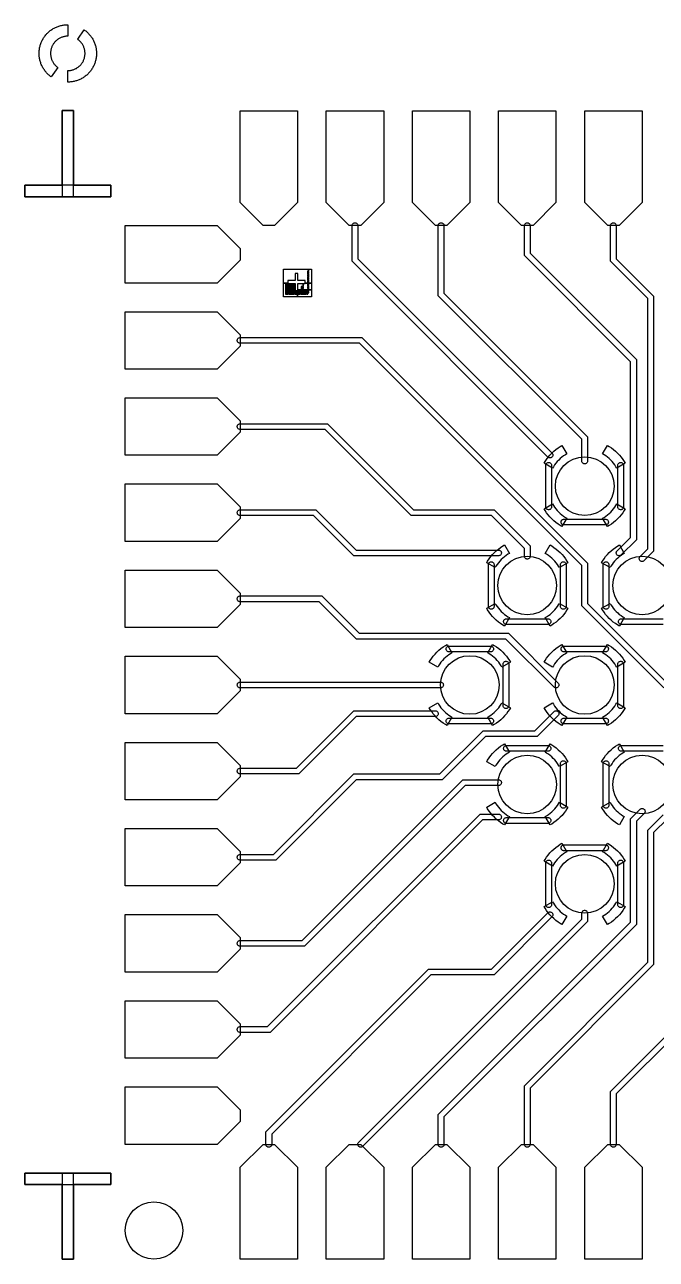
# Model space of a CAD drawing. Extents: x -17000 to 83000, y -61000 to 39000.
# Drawn here: x 43249 to 54247, y -10002 to 11499 of the extents above; entities that cross this region are included whole.
import ezdxf

# ---------------------------------------------------------------- set-up
doc = ezdxf.new("R2010")
doc.units = 0
doc.layers.add('Central Electrodes', color=2, linetype='CONTINUOUS')

# ---------------------------------------------------------------- blocks, each defined once
blk = doc.blocks.new('Half_moon_alignment1')
at = {"layer": 'Central Electrodes'}
for points in [[(-286.79, -409.58), (-299.5, -400.5), (-311.75, -391), (-324, -381), (-335.75, -370.75), (-347, -360), (-358, -349), (-368.75, -337.5), (-379.25, -326), (-389.25, -314), (-398.75, -301.5), (-408, -289), (-417, -276), (-425.25, -263), (-433.25, -249.5), (-441, -236), (-448, -222), (-454.75, -208), (-461, -193.5), (-466.75, -179), (-472.25, -164.5), (-477.25, -149.5), (-481.5, -134.5), (-485.5, -119.5), (-489, -104.25), (-492, -89), (-494.5, -73.5), (-496.75, -58), (-498.25, -42.5), (-499.25, -27), (-500, -11.25), (-500, 4.25), (-499.75, 20), (-498.75, 35.5), (-497.5, 51), (-495.5, 66.5), (-493.25, 82), (-490.5, 97.5), (-487.25, 112.75), (-483.5, 127.75), (-479.25, 143), (-474.5, 157.75), (-469.25, 172.5), (-463.75, 187), (-457.75, 201.5), (-451, 215.75), (-444.25, 229.75), (-436.75, 243.5), (-429, 257), (-420.75, 270.25), (-412, 283.25), (-403, 296), (-393.5, 308.5), (-383.75, 320.5), (-373.5, 332.5), (-363, 344), (-352, 355), (-340.75, 366), (-329.25, 376.5), (-317.25, 386.5), (-305, 396.25), (-292.5, 405.5), (-279.75, 414.5), (-266.5, 423), (-253.25, 431.25), (-239.75, 438.75), (-225.75, 446), (-211.75, 453), (-197.5, 459.25), (-183, 465.25), (-168.5, 470.75), (-153.75, 475.75), (-138.75, 480.5), (-123.75, 484.5), (-108.5, 488), (-93.25, 491.25), (-77.75, 494), (-62.25, 496.25), (-46.75, 497.75), (-31.25, 499), (-15.5, 499.75), (0, 500), (0, 300), (-12, 299.75), (-24, 299), (-36, 297.75), (-48, 296.25), (-59.75, 294), (-71.5, 291.25), (-83.25, 288.25), (-94.75, 284.75), (-106.25, 280.75), (-117.25, 276.25), (-128.25, 271.25), (-139, 265.75), (-149.75, 260), (-160, 253.75), (-170, 247.25), (-179.75, 240.25), (-189.25, 232.75), (-198.5, 225), (-207.5, 216.75), (-216, 208.25), (-224.25, 199.5), (-232, 190.25), (-239.5, 180.75), (-246.5, 171), (-253.25, 161), (-259.5, 150.75), (-265.25, 140.25), (-270.75, 129.5), (-275.75, 118.5), (-280.25, 107.25), (-284.25, 96), (-288, 84.5), (-291, 72.75), (-293.75, 61), (-296, 49.25), (-297.75, 37.25), (-299, 25.25), (-299.75, 13.25), (-300, 1.25), (-299.75, -10.75), (-299.25, -22.75), (-298, -34.75), (-296.25, -46.75), (-294.25, -58.75), (-291.75, -70.5), (-288.5, -82), (-285, -93.5), (-281, -105), (-276.75, -116.25), (-271.75, -127.25), (-266.5, -138), (-260.75, -148.5), (-254.5, -159), (-248, -169), (-241, -178.75), (-233.5, -188.25), (-225.75, -197.5), (-217.75, -206.5), (-209.25, -215), (-200.5, -223.25), (-191.25, -231.25), (-181.75, -238.75), (-172.07, -245.75)], [(0, -500), (0, -300), (12, -299.75), (24, -299), (36, -297.75), (48, -296.25), (59.75, -294), (71.5, -291.25), (83.25, -288.25), (94.75, -284.75), (106.25, -280.75), (117.25, -276.25), (128.25, -271.25), (139, -265.75), (149.75, -260), (160, -253.75), (170, -247.25), (179.75, -240.25), (189.25, -232.75), (198.5, -225), (207.5, -216.75), (216, -208.25), (224.25, -199.5), (232, -190.25), (239.5, -180.75), (246.5, -171), (253.25, -161), (259.5, -150.75), (265.25, -140.25), (270.75, -129.5), (275.75, -118.5), (280.25, -107.25), (284.25, -96), (288, -84.5), (291, -72.75), (293.75, -61), (296, -49.25), (297.75, -37.25), (299, -25.25), (299.75, -13.25), (300, -1.25), (299.75, 10.75), (299.25, 22.75), (298, 34.75), (296.25, 46.75), (294.25, 58.75), (291.75, 70.5), (288.5, 82), (285, 93.5), (281, 105), (276.75, 116.25), (271.75, 127.25), (266.5, 138), (260.75, 148.5), (254.5, 159), (248, 169), (241, 178.75), (233.5, 188.25), (225.75, 197.5), (217.75, 206.5), (209.25, 215), (200.5, 223.25), (191.25, 231.25), (181.75, 238.75), (172.07, 245.75), (286.79, 409.58), (299.5, 400.5), (311.75, 391), (324, 381), (335.75, 370.75), (347, 360), (358, 349), (368.75, 337.5), (379.25, 326), (389.25, 314), (398.75, 301.5), (408, 289), (417, 276), (425.25, 263), (433.25, 249.5), (441, 236), (448, 222), (454.75, 208), (461, 193.5), (466.75, 179), (472.25, 164.5), (477.25, 149.5), (481.5, 134.5), (485.5, 119.5), (489, 104.25), (492, 89), (494.5, 73.5), (496.75, 58), (498.25, 42.5), (499.25, 27), (500, 11.25), (500, -4.25), (499.75, -20), (498.75, -35.5), (497.5, -51), (495.5, -66.5), (493.25, -82), (490.5, -97.5), (487.25, -112.75), (483.5, -127.75), (479.25, -143), (474.5, -157.75), (469.25, -172.5), (463.75, -187), (457.75, -201.5), (451, -215.75), (444.25, -229.75), (436.75, -243.5), (429, -257), (420.75, -270.25), (412, -283.25), (403, -296), (393.5, -308.5), (383.75, -320.5), (373.5, -332.5), (363, -344), (352, -355), (340.75, -366), (329.25, -376.5), (317.25, -386.5), (305, -396.25), (292.5, -405.5), (279.75, -414.5), (266.5, -423), (253.25, -431.25), (239.75, -438.75), (225.75, -446), (211.75, -453), (197.5, -459.25), (183, -465.25), (168.5, -470.75), (153.75, -475.75), (138.75, -480.5), (123.75, -484.5), (108.5, -488), (93.25, -491.25), (77.75, -494), (62.25, -496.25), (46.75, -497.75), (31.25, -499), (15.5, -499.75)]]:
    blk.add_lwpolyline(points, close=True, dxfattribs=at)
blk = doc.blocks.new('BIG_photolith_alignment1')
at = {"layer": 'Central Electrodes'}
for points in [[(-225, -17.5), (-225, 225), (210, 225), (210, 190), (190, 190), (190, 185), (210, 185), (210, 180.5), (190, 180.5), (190, 175.5), (210, 175.5), (210, 171), (190, 171), (190, 166), (210, 166), (210, 161.5), (190, 161.5), (190, 156.5), (210, 156.5), (210, 152), (190, 152), (190, 147), (210, 147), (210, 142.5), (190, 142.5), (190, 137.5), (210, 137.5), (210, 133), (190, 133), (190, 128), (210, 128), (210, 123.5), (190, 123.5), (190, 118.5), (210, 118.5), (210, 114), (190, 114), (190, 109), (210, 109), (210, 104.5), (190, 104.5), (190, 99.5), (210, 99.5), (210, 95), (190, 95), (190, 90), (210, 90), (210, 85.5), (190, 85.5), (190, 80.5), (210, 80.5), (210, 76), (190, 76), (190, 71), (210, 71), (210, 66.5), (190, 66.5), (190, 61.5), (210, 61.5), (210, 57), (190, 57), (190, 52), (210, 52), (210, 47.5), (190, 47.5), (190, 42.5), (210, 42.5), (210, 38), (190, 38), (190, 33), (210, 33), (210, 28.5), (190, 28.5), (190, 23.5), (210, 23.5), (210, 19), (190, 19), (190, 14), (210, 14), (210, 9.5), (190, 9.5), (190, 4.5), (210, 4.5), (210, 0), (185, 0), (185, -5), (210, -5), (210, -9.5), (190, -9.5), (190, -14.5), (210, -14.5), (210, 225), (260, 225), (260, -17.5), (150, -17.5), (150, 25), (25, 25), (25, 150), (-25, 150), (-25, 25), (-150, 25), (-150, -17.5)], [(-225, -260), (-225, -17.5), (-185, -17.5), (-185, -190), (-190, -190), (-190, -210), (-185, -210), (-185, -17.5), (-175.5, -17.5), (-175.5, -190), (-180.5, -190), (-180.5, -210), (-175.5, -210), (-175.5, -17.5), (-166, -17.5), (-166, -190), (-171, -190), (-171, -210), (-166, -210), (-166, -17.5), (-156.5, -17.5), (-156.5, -190), (-161.5, -190), (-161.5, -210), (-156.5, -210), (-156.5, -17.5), (-150, -17.5), (-150, -25), (-147, -25), (-147, -190), (-152, -190), (-152, -210), (-147, -210), (-147, -25), (-137.5, -25), (-137.5, -190), (-142.5, -190), (-142.5, -210), (-137.5, -210), (-137.5, -25), (-128, -25), (-128, -190), (-133, -190), (-133, -210), (-128, -210), (-128, -25), (-118.5, -25), (-118.5, -190), (-123.5, -190), (-123.5, -210), (-118.5, -210), (-118.5, -25), (-109, -25), (-109, -190), (-114, -190), (-114, -210), (-109, -210), (-109, -25), (-99.5, -25), (-99.5, -190), (-104.5, -190), (-104.5, -210), (-99.5, -210), (-99.5, -25), (-90, -25), (-90, -190), (-95, -190), (-95, -210), (-90, -210), (-90, -25), (-80.5, -25), (-80.5, -190), (-85.5, -190), (-85.5, -210), (-80.5, -210), (-80.5, -25), (-71, -25), (-71, -190), (-76, -190), (-76, -210), (-71, -210), (-71, -25), (-61.5, -25), (-61.5, -190), (-66.5, -190), (-66.5, -210), (-61.5, -210), (-61.5, -25), (-52, -25), (-52, -190), (-57, -190), (-57, -210), (-52, -210), (-52, -25), (-42.5, -25), (-42.5, -190), (-47.5, -190), (-47.5, -210), (-42.5, -210), (-42.5, -25), (-33, -25), (-33, -190), (-38, -190), (-38, -210), (-33, -210), (-33, -25), (-25, -25), (-25, -150), (-23.5, -150), (-23.5, -190), (-28.5, -190), (-28.5, -210), (-23.5, -210), (-23.5, -150), (-14, -150), (-14, -190), (-19, -190), (-19, -210), (-14, -210), (-14, -150), (-4.5, -150), (-4.5, -190), (-9.5, -190), (-9.5, -210), (-4.5, -210), (-4.5, -150), (5, -150), (5, -185), (0, -185), (0, -210), (5, -210), (5, -150), (14.5, -150), (14.5, -190), (9.5, -190), (9.5, -210), (14.5, -210), (14.5, -150), (17.5, -150), (17.5, -260)], [(17.5, -260), (17.5, -150), (24, -150), (24, -190), (19, -190), (19, -210), (24, -210), (24, -150), (25, -150), (25, -138.75), (33.5, -138.75), (33.5, -190), (28.5, -190), (28.5, -210), (33.5, -210), (33.5, -138.75), (43, -138.75), (43, -190), (38, -190), (38, -210), (43, -210), (43, -138.75), (52.5, -138.75), (52.5, -190), (47.5, -190), (47.5, -210), (52.5, -210), (52.5, -138.75), (62, -138.75), (62, -190), (57, -190), (57, -210), (62, -210), (62, -138.75), (71.5, -138.75), (71.5, -190), (66.5, -190), (66.5, -210), (71.5, -210), (71.5, -138.75), (81, -138.75), (81, -190), (76, -190), (76, -210), (81, -210), (81, -138.75), (90.5, -138.75), (90.5, -190), (85.5, -190), (85.5, -210), (90.5, -210), (90.5, -138.75), (100, -138.75), (100, -190), (95, -190), (95, -210), (100, -210), (100, -138.75), (109.5, -138.75), (109.5, -190), (104.5, -190), (104.5, -210), (109.5, -210), (109.5, -138.75), (119, -138.75), (119, -190), (114, -190), (114, -210), (119, -210), (119, -138.75), (128.5, -138.75), (128.5, -190), (123.5, -190), (123.5, -210), (128.5, -210), (128.5, -138.75), (138, -138.75), (138, -190), (133, -190), (133, -210), (138, -210), (138, -138.75), (147.5, -138.75), (147.5, -190), (142.5, -190), (142.5, -210), (147.5, -210), (147.5, -138.75), (157, -138.75), (157, -190), (152, -190), (152, -210), (157, -210), (157, -138.75), (166.5, -138.75), (166.5, -190), (161.5, -190), (161.5, -210), (166.5, -210), (166.5, -138.75), (176, -138.75), (176, -190), (171, -190), (171, -210), (176, -210), (176, -138.75), (185.5, -138.75), (185.5, -190), (180.5, -190), (180.5, -210), (185.5, -210), (185.5, -138.75), (210, -138.75), (210, -142.5), (190, -142.5), (190, -147.5), (210, -147.5), (210, -152), (190, -152), (190, -157), (210, -157), (210, -161.5), (190, -161.5), (190, -166.5), (210, -166.5), (210, -171), (190, -171), (190, -176), (210, -176), (210, -180.5), (190, -180.5), (190, -185.5), (210, -185.5), (210, -190), (190, -190), (190, -210), (195, -210), (195, -195), (210, -195), (210, -138.75), (260, -138.75), (260, -260)], [(25, -138.75), (25, -25), (117.5, -25), (117.5, -77.5), (82.5, -77.5), (82.5, -122.5), (117.5, -122.5), (117.5, -25), (150, -25), (150, -17.5), (210, -17.5), (210, -19), (190, -19), (190, -24), (210, -24), (210, -28.5), (190, -28.5), (190, -33.5), (210, -33.5), (210, -38), (190, -38), (190, -43), (210, -43), (210, -47.5), (190, -47.5), (190, -52.5), (210, -52.5), (210, -57), (190, -57), (190, -62), (210, -62), (210, -66.5), (190, -66.5), (190, -71.5), (210, -71.5), (210, -76), (190, -76), (190, -81), (210, -81), (210, -85.5), (190, -85.5), (190, -90.5), (210, -90.5), (210, -95), (190, -95), (190, -100), (210, -100), (210, -104.5), (190, -104.5), (190, -109.5), (210, -109.5), (210, -114), (190, -114), (190, -119), (210, -119), (210, -123.5), (190, -123.5), (190, -128.5), (210, -128.5), (210, -133), (190, -133), (190, -138), (210, -138), (210, -17.5), (260, -17.5), (260, -138.75)], [(92.5, -117.5), (87.5, -112.5), (87.5, -87.5), (92.5, -82.5), (107.5, -82.5), (112.5, -87.5), (112.5, -112.5), (107.5, -117.5), (92.5, -117.5), (92.5, -110), (95, -112.5), (105, -112.5), (107.5, -110), (107.5, -90), (105, -87.5), (95, -87.5), (92.5, -90)]]:
    blk.add_lwpolyline(points, close=True, dxfattribs=at)

msp = doc.modelspace()

# ---------------------------------------------------------------- linework, layer by layer
at = {"layer": 'Central Electrodes'}
for points in [[(43249.137, 8501.916), (43249.137, 8701.916), (43899.137, 8701.916), (43899.137, 10001.916), (44099.137, 10001.916), (44099.137, 8701.916), (44749.137, 8701.916), (44749.137, 8501.916)], [(47400, 8000), (47000, 8400), (47000, 10000), (48000, 10000), (48000, 8400), (47600, 8000)], [(48900, 8000), (48500, 8400), (48500, 10000), (49500, 10000), (49500, 8400), (49100, 8000)], [(50400, 8000), (50000, 8400), (50000, 10000), (51000, 10000), (51000, 8400), (50600, 8000)], [(51900, 8000), (51500, 8400), (51500, 10000), (52500, 10000), (52500, 8400), (52100, 8000)], [(53400, 8000), (53000, 8400), (53000, 10000), (54000, 10000), (54000, 8400), (53600, 8000)], [(45000, 7000), (45000, 8000), (46600, 8000), (47000, 7600), (47000, 7400), (46600, 7000)], [(52399.56, 3952.812), (52389.711, 3952.816), (52380.052, 3954.741), (52370.954, 3958.513), (52362.766, 3963.988), (48950, 7379.3), (48950, 8004.925), (48951.921, 8014.584), (48955.691, 8023.684), (48961.162, 8031.873), (48968.127, 8038.838), (48976.316, 8044.309), (48985.416, 8048.079), (48995.075, 8050), (49004.925, 8050), (49014.584, 8048.079), (49023.684, 8044.309), (49031.873, 8038.838), (49038.838, 8031.873), (49044.309, 8023.684), (49048.079, 8014.584), (49050, 8004.925), (49050, 7420.7), (52433.503, 4034.673), (52438.972, 4026.481), (52442.738, 4017.381), (52444.656, 4007.72), (52444.652, 3997.871), (52442.727, 3988.212), (52438.955, 3979.114), (52433.48, 3970.926), (52426.513, 3963.965), (52418.321, 3958.496), (52409.221, 3954.73)], [(52995.075, 3850), (52985.416, 3851.921), (52976.316, 3855.691), (52968.127, 3861.162), (52961.162, 3868.127), (52955.691, 3876.316), (52951.921, 3885.416), (52950, 3895.075), (52950, 4279.29), (50450, 6779.29), (50450, 8004.925), (50451.921, 8014.584), (50455.691, 8023.684), (50461.162, 8031.873), (50468.127, 8038.838), (50476.316, 8044.309), (50485.416, 8048.079), (50495.075, 8050), (50504.925, 8050), (50514.584, 8048.079), (50523.684, 8044.309), (50531.873, 8038.838), (50538.838, 8031.873), (50544.309, 8023.684), (50548.079, 8014.584), (50550, 8004.925), (50550, 6820.71), (53050, 4320.71), (53050, 3895.075), (53048.079, 3885.416), (53044.309, 3876.316), (53038.838, 3868.127), (53031.873, 3861.162), (53023.684, 3855.691), (53014.584, 3851.921), (53004.925, 3850)], [(53595.075, 2250), (53585.415, 2251.922), (53576.316, 2255.691), (53568.127, 2261.162), (53561.162, 2268.127), (53555.691, 2276.316), (53551.922, 2285.415), (53550, 2295.075), (53550, 2304.924), (53551.922, 2314.584), (53555.691, 2323.684), (53561.163, 2331.873), (53800, 2570.71), (53800, 5629.29), (51950, 7479.29), (51950, 8004.925), (51951.921, 8014.584), (51955.691, 8023.684), (51961.162, 8031.873), (51968.127, 8038.838), (51976.316, 8044.309), (51985.416, 8048.079), (51995.075, 8050), (52004.925, 8050), (52014.584, 8048.079), (52023.684, 8044.309), (52031.873, 8038.838), (52038.838, 8031.873), (52044.309, 8023.684), (52048.079, 8014.584), (52050, 8004.925), (52050, 7520.71), (53900, 5670.71), (53900, 2529.29), (53631.873, 2261.163), (53623.684, 2255.691), (53614.584, 2251.922), (53604.924, 2250)], [(53995.075, 2150), (53985.415, 2151.922), (53976.316, 2155.691), (53968.127, 2161.162), (53961.162, 2168.127), (53955.691, 2176.316), (53951.922, 2185.415), (53950, 2195.075), (53950, 2204.924), (53951.922, 2214.584), (53955.691, 2223.684), (53961.163, 2231.873), (54100, 2370.71), (54100, 6729.29), (53450, 7379.29), (53450, 8004.925), (53451.921, 8014.584), (53455.691, 8023.684), (53461.162, 8031.873), (53468.127, 8038.838), (53476.316, 8044.309), (53485.416, 8048.079), (53495.075, 8050), (53504.925, 8050), (53514.584, 8048.079), (53523.684, 8044.309), (53531.873, 8038.838), (53538.838, 8031.873), (53544.309, 8023.684), (53548.079, 8014.584), (53550, 8004.925), (53550, 7420.71), (54200, 6770.71), (54200, 2329.29), (54031.873, 2161.163), (54023.684, 2155.691), (54014.584, 2151.922), (54004.924, 2150)], [(45000, 5500), (45000, 6500), (46600, 6500), (47000, 6100), (47000, 5900), (46600, 5500)], [(45000, 4000), (45000, 5000), (46600, 5000), (47000, 4600), (47000, 4400), (46600, 4000)], [(51995.075, 2192.303), (51985.416, 2194.224), (51976.316, 2197.994), (51968.127, 2203.465), (51961.162, 2210.43), (51955.691, 2218.619), (51951.921, 2227.719), (51950, 2237.378), (51950, 2379.29), (51379.29, 2950), (49979.29, 2950), (48479.29, 4450), (46995.075, 4450), (46985.416, 4451.921), (46976.316, 4455.691), (46968.127, 4461.162), (46961.162, 4468.127), (46955.691, 4476.316), (46951.921, 4485.416), (46950, 4495.075), (46950, 4504.925), (46951.921, 4514.584), (46955.691, 4523.684), (46961.162, 4531.873), (46968.127, 4538.838), (46976.316, 4544.309), (46985.416, 4548.079), (46995.075, 4550), (48520.71, 4550), (50020.71, 3050), (51420.71, 3050), (52050, 2420.71), (52050, 2237.378), (52048.079, 2227.719), (52044.309, 2218.619), (52038.838, 2210.43), (52031.873, 2203.465), (52023.684, 2197.994), (52014.584, 2194.224), (52004.925, 2192.303)], [(52440.743, 3775.442), (52293.52, 3860.442), (52310.303, 3889.513), (52336.206, 3928.896), (52364.353, 3966.704), (52394.654, 4002.814), (52427.001, 4037.1), (52461.287, 4069.448), (52497.398, 4099.748), (52535.205, 4127.895), (52574.59, 4153.799), (52603.66, 4170.582), (52688.66, 4023.358), (52663.872, 4009.047), (52632.757, 3988.581), (52602.88, 3966.34), (52574.35, 3942.399), (52547.26, 3916.842), (52521.701, 3889.751), (52497.762, 3861.221), (52475.521, 3831.346), (52455.055, 3800.229)], [(53559.257, 3775.442), (53544.945, 3800.229), (53524.479, 3831.346), (53502.238, 3861.221), (53478.299, 3889.751), (53452.74, 3916.842), (53425.649, 3942.399), (53397.12, 3966.34), (53367.243, 3988.581), (53336.127, 4009.047), (53311.34, 4023.358), (53396.34, 4170.582), (53425.409, 4153.799), (53464.794, 4127.895), (53502.602, 4099.748), (53538.713, 4069.448), (53572.999, 4037.1), (53605.346, 4002.814), (53635.646, 3966.704), (53663.793, 3928.896), (53689.697, 3889.513), (53706.48, 3860.442)], [(52367.207, 3051.602), (52357.548, 3053.523), (52348.448, 3057.293), (52340.259, 3062.764), (52333.294, 3069.729), (52327.823, 3077.918), (52324.053, 3087.018), (52322.132, 3096.677), (52322.132, 3831.527), (52324.053, 3841.186), (52327.823, 3850.286), (52333.294, 3858.475), (52340.259, 3865.44), (52348.448, 3870.911), (52357.548, 3874.681), (52367.207, 3876.602), (52377.057, 3876.602), (52386.716, 3874.681), (52395.816, 3870.911), (52404.005, 3865.44), (52410.97, 3858.475), (52416.441, 3850.286), (52420.211, 3841.186), (52422.132, 3831.527), (52422.132, 3096.677), (52420.211, 3087.018), (52416.441, 3077.918), (52410.97, 3069.729), (52404.005, 3062.764), (52395.816, 3057.293), (52386.716, 3053.523), (52377.057, 3051.602)], [(53622.943, 3051.602), (53613.284, 3053.523), (53604.184, 3057.293), (53595.995, 3062.764), (53589.03, 3069.729), (53583.559, 3077.918), (53579.789, 3087.018), (53577.868, 3096.677), (53577.868, 3831.527), (53579.789, 3841.186), (53583.559, 3850.286), (53589.03, 3858.475), (53595.995, 3865.44), (53604.184, 3870.911), (53613.284, 3874.681), (53622.943, 3876.602), (53632.793, 3876.602), (53642.452, 3874.681), (53651.552, 3870.911), (53659.741, 3865.44), (53666.706, 3858.475), (53672.177, 3850.286), (53675.947, 3841.186), (53677.868, 3831.527), (53677.868, 3096.677), (53675.947, 3087.018), (53672.177, 3077.918), (53666.706, 3069.729), (53659.741, 3062.764), (53651.552, 3057.293), (53642.452, 3053.523), (53632.793, 3051.602)], [(45000, 2500), (45000, 3500), (46600, 3500), (47000, 3100), (47000, 2900), (46600, 2500)], [(48979.29, 2250), (48279.29, 2950), (46995.075, 2950), (46985.416, 2951.921), (46976.316, 2955.691), (46968.127, 2961.162), (46961.162, 2968.127), (46955.691, 2976.316), (46951.921, 2985.416), (46950, 2995.075), (46950, 3004.925), (46951.921, 3014.584), (46955.691, 3023.684), (46961.162, 3031.873), (46968.127, 3038.838), (46976.316, 3044.309), (46985.416, 3048.079), (46995.075, 3050), (48320.71, 3050), (49020.71, 2350), (51504.925, 2350), (51514.584, 2348.079), (51523.684, 2344.309), (51531.873, 2338.838), (51538.838, 2331.873), (51544.309, 2323.684), (51548.079, 2314.584), (51550, 2304.925), (51550, 2295.075), (51548.079, 2285.416), (51544.309, 2276.316), (51538.838, 2268.127), (51531.873, 2261.162), (51523.684, 2255.691), (51514.584, 2251.921), (51504.925, 2250)], [(52603.66, 2757.621), (52574.59, 2774.405), (52535.206, 2800.309), (52497.399, 2828.454), (52461.287, 2858.756), (52427.001, 2891.103), (52394.654, 2925.389), (52364.353, 2961.499), (52336.206, 2999.308), (52310.303, 3038.691), (52293.52, 3067.762), (52440.743, 3152.762), (52455.054, 3127.974), (52475.521, 3096.858), (52497.762, 3066.982), (52521.701, 3038.452), (52547.26, 3011.362), (52574.351, 2985.803), (52602.88, 2961.864), (52632.756, 2939.622), (52663.874, 2919.156), (52688.66, 2904.845)], [(53396.34, 2757.621), (53311.34, 2904.845), (53336.126, 2919.156), (53367.244, 2939.622), (53397.12, 2961.864), (53425.649, 2985.803), (53452.74, 3011.362), (53478.299, 3038.452), (53502.238, 3066.982), (53524.479, 3096.858), (53544.945, 3127.974), (53559.257, 3152.762), (53706.48, 3067.762), (53689.696, 3038.691), (53663.794, 2999.308), (53635.646, 2961.499), (53605.346, 2925.389), (53572.999, 2891.103), (53538.713, 2858.756), (53502.601, 2828.454), (53464.794, 2800.309), (53425.41, 2774.405)], [(52632.575, 2786.233), (52622.916, 2788.154), (52613.816, 2791.924), (52605.627, 2797.395), (52598.662, 2804.36), (52593.191, 2812.549), (52589.421, 2821.649), (52587.5, 2831.308), (52587.5, 2841.158), (52589.421, 2850.817), (52593.191, 2859.917), (52598.662, 2868.106), (52605.627, 2875.071), (52613.816, 2880.542), (52622.916, 2884.312), (52632.575, 2886.233), (53367.425, 2886.233), (53377.084, 2884.312), (53386.184, 2880.542), (53394.373, 2875.071), (53401.338, 2868.106), (53406.809, 2859.917), (53410.579, 2850.817), (53412.5, 2841.158), (53412.5, 2831.308), (53410.579, 2821.649), (53406.809, 2812.549), (53401.338, 2804.36), (53394.373, 2797.395), (53386.184, 2791.924), (53377.084, 2788.154), (53367.425, 2786.233)], [(51440.743, 2043.391), (51293.52, 2128.391), (51310.303, 2157.462), (51336.206, 2196.845), (51364.354, 2234.653), (51394.654, 2270.764), (51427.001, 2305.05), (51461.287, 2337.397), (51497.398, 2367.697), (51535.205, 2395.844), (51574.59, 2421.748), (51603.66, 2438.531), (51688.66, 2291.307), (51663.872, 2276.996), (51632.757, 2256.53), (51602.879, 2234.288), (51574.351, 2210.35), (51547.26, 2184.791), (51521.701, 2157.7), (51497.763, 2129.172), (51475.52, 2099.294), (51455.055, 2068.178)], [(52559.257, 2043.391), (52544.945, 2068.178), (52524.479, 2099.294), (52502.237, 2129.172), (52478.299, 2157.7), (52452.74, 2184.791), (52425.649, 2210.35), (52397.121, 2234.288), (52367.243, 2256.53), (52336.127, 2276.996), (52311.34, 2291.307), (52396.34, 2438.531), (52425.409, 2421.748), (52464.794, 2395.844), (52502.602, 2367.697), (52538.713, 2337.397), (52572.999, 2305.05), (52605.346, 2270.764), (52635.646, 2234.653), (52663.793, 2196.845), (52689.697, 2157.462), (52706.48, 2128.391)], [(53440.743, 2043.391), (53293.52, 2128.391), (53310.303, 2157.462), (53336.206, 2196.845), (53364.354, 2234.653), (53394.654, 2270.764), (53427.001, 2305.05), (53461.287, 2337.397), (53497.398, 2367.697), (53535.205, 2395.844), (53574.59, 2421.748), (53603.66, 2438.531), (53688.66, 2291.307), (53663.872, 2276.996), (53632.757, 2256.53), (53602.879, 2234.288), (53574.351, 2210.35), (53547.26, 2184.791), (53521.701, 2157.7), (53497.763, 2129.172), (53475.52, 2099.294), (53455.055, 2068.178)], [(45000, 1000), (45000, 2000), (46600, 2000), (47000, 1600), (47000, 1400), (46600, 1000)], [(51367.207, 1319.551), (51357.548, 1321.472), (51348.448, 1325.242), (51340.259, 1330.713), (51333.294, 1337.678), (51327.823, 1345.867), (51324.053, 1354.967), (51322.132, 1364.626), (51322.132, 2099.476), (51324.053, 2109.135), (51327.823, 2118.235), (51333.294, 2126.424), (51340.259, 2133.389), (51348.448, 2138.86), (51357.548, 2142.63), (51367.207, 2144.551), (51377.057, 2144.551), (51386.716, 2142.63), (51395.816, 2138.86), (51404.005, 2133.389), (51410.97, 2126.424), (51416.441, 2118.235), (51420.211, 2109.135), (51422.132, 2099.476), (51422.132, 1364.626), (51420.211, 1354.967), (51416.441, 1345.867), (51410.97, 1337.678), (51404.005, 1330.713), (51395.816, 1325.242), (51386.716, 1321.472), (51377.057, 1319.551)], [(52622.943, 1319.551), (52613.284, 1321.472), (52604.184, 1325.242), (52595.995, 1330.713), (52589.03, 1337.678), (52583.559, 1345.867), (52579.789, 1354.967), (52577.868, 1364.626), (52577.868, 2099.476), (52579.789, 2109.135), (52583.559, 2118.235), (52589.03, 2126.424), (52595.995, 2133.389), (52604.184, 2138.86), (52613.284, 2142.63), (52622.943, 2144.551), (52632.793, 2144.551), (52642.452, 2142.63), (52651.552, 2138.86), (52659.741, 2133.389), (52666.706, 2126.424), (52672.177, 2118.235), (52675.947, 2109.135), (52677.868, 2099.476), (52677.868, 1364.626), (52675.947, 1354.967), (52672.177, 1345.867), (52666.706, 1337.678), (52659.741, 1330.713), (52651.552, 1325.242), (52642.452, 1321.472), (52632.793, 1319.551)], [(53367.207, 1319.551), (53357.548, 1321.472), (53348.448, 1325.242), (53340.259, 1330.713), (53333.294, 1337.678), (53327.823, 1345.867), (53324.053, 1354.967), (53322.132, 1364.626), (53322.132, 2099.476), (53324.053, 2109.135), (53327.823, 2118.235), (53333.294, 2126.424), (53340.259, 2133.389), (53348.448, 2138.86), (53357.548, 2142.63), (53367.207, 2144.551), (53377.057, 2144.551), (53386.716, 2142.63), (53395.816, 2138.86), (53404.005, 2133.389), (53410.97, 2126.424), (53416.441, 2118.235), (53420.211, 2109.135), (53422.132, 2099.476), (53422.132, 1364.626), (53420.211, 1354.967), (53416.441, 1345.867), (53410.97, 1337.678), (53404.005, 1330.713), (53395.816, 1325.242), (53386.716, 1321.472), (53377.057, 1319.551)], [(52495.076, -50), (52485.416, -48.078), (52476.316, -44.309), (52468.127, -38.837), (51629.29, 800), (49029.29, 800), (48379.29, 1450), (46995.075, 1450), (46985.416, 1451.921), (46976.316, 1455.691), (46968.127, 1461.162), (46961.162, 1468.127), (46955.691, 1476.316), (46951.921, 1485.416), (46950, 1495.075), (46950, 1504.925), (46951.921, 1514.584), (46955.691, 1523.684), (46961.162, 1531.873), (46968.127, 1538.838), (46976.316, 1544.309), (46985.416, 1548.079), (46995.075, 1550), (48420.71, 1550), (49070.71, 900), (51670.71, 900), (52538.837, 31.873), (52544.309, 23.684), (52548.078, 14.584), (52550, 4.924), (52550, -4.925), (52548.078, -14.585), (52544.309, -23.684), (52538.838, -31.873), (52531.873, -38.838), (52523.684, -44.309), (52514.585, -48.078), (52504.925, -50)], [(51603.66, 1025.57), (51574.59, 1042.354), (51535.206, 1068.258), (51497.398, 1096.405), (51461.287, 1126.705), (51427.001, 1159.052), (51394.654, 1193.338), (51364.353, 1229.448), (51336.206, 1267.257), (51310.303, 1306.64), (51293.52, 1335.711), (51440.743, 1420.711), (51455.055, 1395.923), (51475.52, 1364.807), (51497.762, 1334.931), (51521.701, 1306.402), (51547.26, 1279.311), (51574.351, 1253.752), (51602.879, 1229.814), (51632.757, 1207.572), (51663.873, 1187.106), (51688.66, 1172.794)], [(52396.34, 1025.57), (52311.34, 1172.794), (52336.127, 1187.106), (52367.243, 1207.572), (52397.121, 1229.814), (52425.649, 1253.752), (52452.74, 1279.311), (52478.299, 1306.402), (52502.237, 1334.931), (52524.48, 1364.807), (52544.945, 1395.923), (52559.257, 1420.711), (52706.48, 1335.711), (52689.696, 1306.64), (52663.794, 1267.257), (52635.646, 1229.448), (52605.346, 1193.338), (52572.999, 1159.052), (52538.713, 1126.705), (52502.602, 1096.405), (52464.794, 1068.258), (52425.41, 1042.354)], [(53603.66, 1025.57), (53574.59, 1042.354), (53535.206, 1068.258), (53497.398, 1096.405), (53461.287, 1126.705), (53427.001, 1159.052), (53394.654, 1193.338), (53364.353, 1229.448), (53336.206, 1267.257), (53310.303, 1306.64), (53293.52, 1335.711), (53440.743, 1420.711), (53455.055, 1395.923), (53475.52, 1364.807), (53497.762, 1334.931), (53521.701, 1306.402), (53547.26, 1279.311), (53574.351, 1253.752), (53602.879, 1229.814), (53632.757, 1207.572), (53663.873, 1187.106), (53688.66, 1172.794)], [(51632.575, 1054.182), (51622.916, 1056.103), (51613.816, 1059.873), (51605.627, 1065.344), (51598.662, 1072.309), (51593.191, 1080.498), (51589.421, 1089.598), (51587.5, 1099.257), (51587.5, 1109.107), (51589.421, 1118.766), (51593.191, 1127.866), (51598.662, 1136.055), (51605.627, 1143.02), (51613.816, 1148.491), (51622.916, 1152.261), (51632.575, 1154.182), (52367.425, 1154.182), (52377.084, 1152.261), (52386.184, 1148.491), (52394.373, 1143.02), (52401.338, 1136.055), (52406.809, 1127.866), (52410.579, 1118.766), (52412.5, 1109.107), (52412.5, 1099.257), (52410.579, 1089.598), (52406.809, 1080.498), (52401.338, 1072.309), (52394.373, 1065.344), (52386.184, 1059.873), (52377.084, 1056.103), (52367.425, 1054.182)], [(50440.743, 311.34), (50293.52, 396.34), (50310.303, 425.411), (50336.206, 464.794), (50364.354, 502.602), (50394.654, 538.713), (50427.001, 572.999), (50461.287, 605.346), (50497.398, 635.646), (50535.206, 663.793), (50574.589, 689.697), (50603.66, 706.48), (50688.66, 559.257), (50663.873, 544.945), (50632.757, 524.479), (50602.879, 502.237), (50574.351, 478.299), (50547.26, 452.74), (50521.701, 425.649), (50497.763, 397.121), (50475.52, 367.243), (50455.055, 336.127)], [(50632.575, 577.868), (50622.916, 579.789), (50613.816, 583.559), (50605.627, 589.03), (50598.662, 595.995), (50593.191, 604.184), (50589.421, 613.284), (50587.5, 622.943), (50587.5, 632.793), (50589.421, 642.452), (50593.191, 651.552), (50598.662, 659.741), (50605.627, 666.706), (50613.816, 672.177), (50622.916, 675.947), (50632.575, 677.868), (51367.425, 677.868), (51377.084, 675.947), (51386.184, 672.177), (51394.373, 666.706), (51401.338, 659.741), (51406.809, 651.552), (51410.579, 642.452), (51412.5, 632.793), (51412.5, 622.943), (51410.579, 613.284), (51406.809, 604.184), (51401.338, 595.995), (51394.373, 589.03), (51386.184, 583.559), (51377.084, 579.789), (51367.425, 577.868)], [(51559.257, 311.34), (51544.945, 336.127), (51524.479, 367.243), (51502.237, 397.121), (51478.299, 425.649), (51452.74, 452.74), (51425.649, 478.299), (51397.121, 502.237), (51367.243, 524.479), (51336.127, 544.945), (51311.34, 559.257), (51396.34, 706.48), (51425.411, 689.697), (51464.794, 663.793), (51502.602, 635.646), (51538.713, 605.346), (51572.999, 572.999), (51605.346, 538.713), (51635.646, 502.602), (51663.793, 464.794), (51689.697, 425.411), (51706.48, 396.34)], [(52440.743, 311.34), (52293.52, 396.34), (52310.303, 425.411), (52336.206, 464.794), (52364.354, 502.602), (52394.654, 538.713), (52427.001, 572.999), (52461.287, 605.346), (52497.398, 635.646), (52535.206, 663.793), (52574.589, 689.697), (52603.66, 706.48), (52688.66, 559.257), (52663.873, 544.945), (52632.757, 524.479), (52602.879, 502.237), (52574.351, 478.299), (52547.26, 452.74), (52521.701, 425.649), (52497.763, 397.121), (52475.52, 367.243), (52455.055, 336.127)], [(52632.575, 577.868), (52622.916, 579.789), (52613.816, 583.559), (52605.627, 589.03), (52598.662, 595.995), (52593.191, 604.184), (52589.421, 613.284), (52587.5, 622.943), (52587.5, 632.793), (52589.421, 642.452), (52593.191, 651.552), (52598.662, 659.741), (52605.627, 666.706), (52613.816, 672.177), (52622.916, 675.947), (52632.575, 677.868), (53367.425, 677.868), (53377.084, 675.947), (53386.184, 672.177), (53394.373, 666.706), (53401.338, 659.741), (53406.809, 651.552), (53410.579, 642.452), (53412.5, 632.793), (53412.5, 622.943), (53410.579, 613.284), (53406.809, 604.184), (53401.338, 595.995), (53394.373, 589.03), (53386.184, 583.559), (53377.084, 579.789), (53367.425, 577.868)], [(53559.257, 311.34), (53544.945, 336.127), (53524.479, 367.243), (53502.237, 397.121), (53478.299, 425.649), (53452.74, 452.74), (53425.649, 478.299), (53397.121, 502.237), (53367.243, 524.479), (53336.127, 544.945), (53311.34, 559.257), (53396.34, 706.48), (53425.411, 689.697), (53464.794, 663.793), (53502.602, 635.646), (53538.713, 605.346), (53572.999, 572.999), (53605.346, 538.713), (53635.646, 502.602), (53663.793, 464.794), (53689.697, 425.411), (53706.48, 396.34)], [(45000, -500), (45000, 500), (46600, 500), (47000, 100), (47000, -100), (46600, -500)], [(51622.943, -412.5), (51613.284, -410.579), (51604.184, -406.809), (51595.995, -401.338), (51589.03, -394.373), (51583.559, -386.184), (51579.789, -377.084), (51577.868, -367.425), (51577.868, 367.425), (51579.789, 377.084), (51583.559, 386.184), (51589.03, 394.373), (51595.995, 401.338), (51604.184, 406.809), (51613.284, 410.579), (51622.943, 412.5), (51632.793, 412.5), (51642.452, 410.579), (51651.552, 406.809), (51659.741, 401.338), (51666.706, 394.373), (51672.177, 386.184), (51675.947, 377.084), (51677.868, 367.425), (51677.868, -367.425), (51675.947, -377.084), (51672.177, -386.184), (51666.706, -394.373), (51659.741, -401.338), (51651.552, -406.809), (51642.452, -410.579), (51632.793, -412.5)], [(53622.943, -412.5), (53613.284, -410.579), (53604.184, -406.809), (53595.995, -401.338), (53589.03, -394.373), (53583.559, -386.184), (53579.789, -377.084), (53577.868, -367.425), (53577.868, 367.425), (53579.789, 377.084), (53583.559, 386.184), (53589.03, 394.373), (53595.995, 401.338), (53604.184, 406.809), (53613.284, 410.579), (53622.943, 412.5), (53632.793, 412.5), (53642.452, 410.579), (53651.552, 406.809), (53659.741, 401.338), (53666.706, 394.373), (53672.177, 386.184), (53675.947, 377.084), (53677.868, 367.425), (53677.868, -367.425), (53675.947, -377.084), (53672.177, -386.184), (53666.706, -394.373), (53659.741, -401.338), (53651.552, -406.809), (53642.452, -410.579), (53632.793, -412.5)], [(46995.075, -50), (46985.416, -48.079), (46976.316, -44.309), (46968.127, -38.838), (46961.162, -31.873), (46955.691, -23.684), (46951.921, -14.584), (46950, -4.925), (46950, 4.925), (46951.921, 14.584), (46955.691, 23.684), (46961.162, 31.873), (46968.127, 38.838), (46976.316, 44.309), (46985.416, 48.079), (46995.075, 50), (50494.673, 50), (50504.332, 48.079), (50513.432, 44.309), (50521.621, 38.838), (50528.586, 31.873), (50534.057, 23.684), (50537.827, 14.584), (50539.748, 4.925), (50539.748, -4.925), (50537.827, -14.584), (50534.057, -23.684), (50528.586, -31.873), (50521.621, -38.838), (50513.432, -44.309), (50504.332, -48.079), (50494.673, -50)], [(50603.66, -706.48), (50574.589, -689.697), (50535.206, -663.793), (50497.398, -635.646), (50461.287, -605.346), (50427.001, -572.999), (50394.654, -538.713), (50364.354, -502.602), (50336.206, -464.794), (50310.303, -425.411), (50293.52, -396.34), (50440.743, -311.34), (50455.055, -336.127), (50475.52, -367.243), (50497.763, -397.121), (50521.701, -425.649), (50547.26, -452.74), (50574.351, -478.299), (50602.879, -502.237), (50632.757, -524.479), (50663.873, -544.945), (50688.66, -559.257)], [(51396.339, -706.48), (51311.34, -559.257), (51336.127, -544.945), (51367.243, -524.479), (51397.121, -502.237), (51425.649, -478.299), (51452.74, -452.74), (51478.299, -425.649), (51502.237, -397.121), (51524.479, -367.243), (51544.945, -336.127), (51559.257, -311.34), (51706.48, -396.34), (51689.697, -425.411), (51663.793, -464.794), (51635.646, -502.602), (51605.346, -538.713), (51572.999, -572.999), (51538.713, -605.346), (51502.602, -635.646), (51464.794, -663.793), (51425.411, -689.697)], [(52603.66, -706.48), (52574.589, -689.697), (52535.206, -663.793), (52497.398, -635.646), (52461.287, -605.346), (52427.001, -572.999), (52394.654, -538.713), (52364.354, -502.602), (52336.206, -464.794), (52310.303, -425.411), (52293.52, -396.34), (52440.743, -311.34), (52455.055, -336.127), (52475.52, -367.243), (52497.763, -397.121), (52521.701, -425.649), (52547.26, -452.74), (52574.351, -478.299), (52602.879, -502.237), (52632.757, -524.479), (52663.873, -544.945), (52688.66, -559.257)], [(53396.339, -706.48), (53311.34, -559.257), (53336.127, -544.945), (53367.243, -524.479), (53397.121, -502.237), (53425.649, -478.299), (53452.74, -452.74), (53478.299, -425.649), (53502.237, -397.121), (53524.479, -367.243), (53544.945, -336.127), (53559.257, -311.34), (53706.48, -396.34), (53689.697, -425.411), (53663.793, -464.794), (53635.646, -502.602), (53605.346, -538.713), (53572.999, -572.999), (53538.713, -605.346), (53502.602, -635.646), (53464.794, -663.793), (53425.411, -689.697)], [(46995.075, -3050), (46985.416, -3048.079), (46976.316, -3044.309), (46968.127, -3038.838), (46961.162, -3031.873), (46955.691, -3023.684), (46951.921, -3014.584), (46950, -3004.925), (46950, -2995.075), (46951.921, -2985.416), (46955.691, -2976.316), (46961.162, -2968.127), (46968.127, -2961.162), (46976.316, -2955.691), (46985.416, -2951.921), (46995.075, -2950), (47579.29, -2950), (48979.29, -1550), (50479.29, -1550), (51229.29, -800), (52129.29, -800), (52468.127, -461.163), (52476.316, -455.691), (52485.416, -451.922), (52495.076, -450), (52504.925, -450), (52514.585, -451.922), (52523.684, -455.691), (52531.873, -461.162), (52538.838, -468.127), (52544.309, -476.316), (52548.078, -485.415), (52550, -495.075), (52550, -504.924), (52548.078, -514.584), (52544.309, -523.684), (52538.837, -531.873), (52170.71, -900), (51270.71, -900), (50520.71, -1650), (49020.71, -1650), (47620.71, -3050)], [(46995.075, -1550), (46985.416, -1548.079), (46976.316, -1544.309), (46968.127, -1538.838), (46961.162, -1531.873), (46955.691, -1523.684), (46951.921, -1514.584), (46950, -1504.925), (46950, -1495.075), (46951.921, -1485.416), (46955.691, -1476.316), (46961.162, -1468.127), (46968.127, -1461.162), (46976.316, -1455.691), (46985.416, -1451.921), (46995.075, -1450), (47979.29, -1450), (48979.29, -450), (50404.925, -450), (50414.584, -451.921), (50423.684, -455.691), (50431.873, -461.162), (50438.838, -468.127), (50444.309, -476.316), (50448.079, -485.416), (50450, -495.075), (50450, -504.925), (50448.079, -514.584), (50444.309, -523.684), (50438.838, -531.873), (50431.873, -538.838), (50423.684, -544.309), (50414.584, -548.079), (50404.925, -550), (49020.71, -550), (48020.71, -1550)], [(50632.575, -677.868), (50622.916, -675.947), (50613.816, -672.177), (50605.627, -666.706), (50598.662, -659.741), (50593.191, -651.552), (50589.421, -642.452), (50587.5, -632.793), (50587.5, -622.943), (50589.421, -613.284), (50593.191, -604.184), (50598.662, -595.995), (50605.627, -589.03), (50613.816, -583.559), (50622.916, -579.789), (50632.575, -577.868), (51367.425, -577.868), (51377.084, -579.789), (51386.184, -583.559), (51394.373, -589.03), (51401.338, -595.995), (51406.809, -604.184), (51410.579, -613.284), (51412.5, -622.943), (51412.5, -632.793), (51410.579, -642.452), (51406.809, -651.552), (51401.338, -659.741), (51394.373, -666.706), (51386.184, -672.177), (51377.084, -675.947), (51367.425, -677.868)], [(52632.575, -677.868), (52622.916, -675.947), (52613.816, -672.177), (52605.627, -666.706), (52598.662, -659.741), (52593.191, -651.552), (52589.421, -642.452), (52587.5, -632.793), (52587.5, -622.943), (52589.421, -613.284), (52593.191, -604.184), (52598.662, -595.995), (52605.627, -589.03), (52613.816, -583.559), (52622.916, -579.789), (52632.575, -577.868), (53367.425, -577.868), (53377.084, -579.789), (53386.184, -583.559), (53394.373, -589.03), (53401.338, -595.995), (53406.809, -604.184), (53410.579, -613.284), (53412.5, -622.943), (53412.5, -632.793), (53410.579, -642.452), (53406.809, -651.552), (53401.338, -659.741), (53394.373, -666.706), (53386.184, -672.177), (53377.084, -675.947), (53367.425, -677.868)], [(45000, -2000), (45000, -1000), (46600, -1000), (47000, -1400), (47000, -1600), (46600, -2000)], [(51440.743, -1420.711), (51293.52, -1335.711), (51310.303, -1306.64), (51336.206, -1267.256), (51364.353, -1229.448), (51394.654, -1193.338), (51427.001, -1159.052), (51461.287, -1126.705), (51497.398, -1096.405), (51535.206, -1068.258), (51574.59, -1042.354), (51603.66, -1025.57), (51688.66, -1172.794), (51663.873, -1187.106), (51632.757, -1207.572), (51602.879, -1229.814), (51574.351, -1253.752), (51547.26, -1279.311), (51521.701, -1306.402), (51497.762, -1334.931), (51475.52, -1364.807), (51455.055, -1395.923)], [(51632.575, -1154.182), (51622.916, -1152.261), (51613.816, -1148.491), (51605.627, -1143.02), (51598.662, -1136.055), (51593.191, -1127.866), (51589.421, -1118.766), (51587.5, -1109.107), (51587.5, -1099.257), (51589.421, -1089.598), (51593.191, -1080.498), (51598.662, -1072.309), (51605.627, -1065.344), (51613.816, -1059.873), (51622.916, -1056.103), (51632.575, -1054.182), (52367.425, -1054.182), (52377.084, -1056.103), (52386.184, -1059.873), (52394.373, -1065.344), (52401.338, -1072.309), (52406.809, -1080.498), (52410.579, -1089.598), (52412.5, -1099.257), (52412.5, -1109.107), (52410.579, -1118.766), (52406.809, -1127.866), (52401.338, -1136.055), (52394.373, -1143.02), (52386.184, -1148.491), (52377.084, -1152.261), (52367.425, -1154.182)], [(52559.257, -1420.711), (52544.945, -1395.923), (52524.48, -1364.807), (52502.237, -1334.931), (52478.299, -1306.402), (52452.74, -1279.311), (52425.649, -1253.752), (52397.121, -1229.814), (52367.243, -1207.572), (52336.127, -1187.106), (52311.34, -1172.794), (52396.34, -1025.57), (52425.41, -1042.354), (52464.794, -1068.258), (52502.602, -1096.405), (52538.713, -1126.705), (52572.999, -1159.052), (52605.346, -1193.338), (52635.646, -1229.448), (52663.794, -1267.256), (52689.696, -1306.64), (52706.48, -1335.711)], [(53440.743, -1420.711), (53293.52, -1335.711), (53310.303, -1306.64), (53336.206, -1267.256), (53364.353, -1229.448), (53394.654, -1193.338), (53427.001, -1159.052), (53461.287, -1126.705), (53497.398, -1096.405), (53535.206, -1068.258), (53574.59, -1042.354), (53603.66, -1025.57), (53688.66, -1172.794), (53663.873, -1187.106), (53632.757, -1207.572), (53602.879, -1229.814), (53574.351, -1253.752), (53547.26, -1279.311), (53521.701, -1306.402), (53497.762, -1334.931), (53475.52, -1364.807), (53455.055, -1395.923)], [(52622.943, -2144.551), (52613.284, -2142.63), (52604.184, -2138.86), (52595.995, -2133.389), (52589.03, -2126.424), (52583.559, -2118.235), (52579.789, -2109.135), (52577.868, -2099.476), (52577.868, -1364.626), (52579.789, -1354.967), (52583.559, -1345.867), (52589.03, -1337.678), (52595.995, -1330.713), (52604.184, -1325.242), (52613.284, -1321.472), (52622.943, -1319.551), (52632.793, -1319.551), (52642.452, -1321.472), (52651.552, -1325.242), (52659.741, -1330.713), (52666.706, -1337.678), (52672.177, -1345.867), (52675.947, -1354.967), (52677.868, -1364.626), (52677.868, -2099.476), (52675.947, -2109.135), (52672.177, -2118.235), (52666.706, -2126.424), (52659.741, -2133.389), (52651.552, -2138.86), (52642.452, -2142.63), (52632.793, -2144.551)], [(53367.207, -2144.551), (53357.548, -2142.63), (53348.448, -2138.86), (53340.259, -2133.389), (53333.294, -2126.424), (53327.823, -2118.235), (53324.053, -2109.135), (53322.132, -2099.476), (53322.132, -1364.626), (53324.053, -1354.967), (53327.823, -1345.867), (53333.294, -1337.678), (53340.259, -1330.713), (53348.448, -1325.242), (53357.548, -1321.472), (53367.207, -1319.551), (53377.057, -1319.551), (53386.716, -1321.472), (53395.816, -1325.242), (53404.005, -1330.713), (53410.97, -1337.678), (53416.441, -1345.867), (53420.211, -1354.967), (53422.132, -1364.626), (53422.132, -2099.476), (53420.211, -2109.135), (53416.441, -2118.235), (53410.97, -2126.424), (53404.005, -2133.389), (53395.816, -2138.86), (53386.716, -2142.63), (53377.057, -2144.551)], [(46995.075, -4550), (46985.416, -4548.079), (46976.316, -4544.309), (46968.127, -4538.838), (46961.162, -4531.873), (46955.691, -4523.684), (46951.921, -4514.584), (46950, -4504.925), (46950, -4495.075), (46951.921, -4485.416), (46955.691, -4476.316), (46961.162, -4468.127), (46968.127, -4461.162), (46976.316, -4455.691), (46985.416, -4451.921), (46995.075, -4450), (48079.29, -4450), (50879.29, -1650), (51504.925, -1650), (51514.584, -1651.921), (51523.684, -1655.691), (51531.873, -1661.162), (51538.838, -1668.127), (51544.309, -1676.316), (51548.079, -1685.416), (51550, -1695.075), (51550, -1704.925), (51548.079, -1714.584), (51544.309, -1723.684), (51538.838, -1731.873), (51531.873, -1738.838), (51523.684, -1744.309), (51514.584, -1748.079), (51504.925, -1750), (50920.71, -1750), (48120.71, -4550)], [(50495.075, -8050), (50485.416, -8048.079), (50476.316, -8044.309), (50468.127, -8038.838), (50461.162, -8031.873), (50455.691, -8023.684), (50451.921, -8014.584), (50450, -8004.925), (50450, -7479.29), (53800, -4129.29), (53800, -2329.29), (53968.127, -2161.163), (53976.316, -2155.691), (53985.416, -2151.922), (53995.076, -2150), (54004.925, -2150), (54014.585, -2151.922), (54023.684, -2155.691), (54031.873, -2161.162), (54038.838, -2168.127), (54044.309, -2176.316), (54048.078, -2185.415), (54050, -2195.075), (54050, -2204.924), (54048.078, -2214.584), (54044.309, -2223.684), (54038.837, -2231.873), (53900, -2370.71), (53900, -4170.71), (50550, -7520.71), (50550, -8004.925), (50548.079, -8014.584), (50544.309, -8023.684), (50538.838, -8031.873), (50531.873, -8038.838), (50523.684, -8044.309), (50514.584, -8048.079), (50504.925, -8050)], [(51603.66, -2438.531), (51574.591, -2421.748), (51535.205, -2395.844), (51497.398, -2367.697), (51461.287, -2337.397), (51427.001, -2305.05), (51394.654, -2270.764), (51364.354, -2234.653), (51336.206, -2196.845), (51310.303, -2157.462), (51293.52, -2128.391), (51440.743, -2043.391), (51455.055, -2068.178), (51475.52, -2099.294), (51497.763, -2129.172), (51521.701, -2157.7), (51547.26, -2184.791), (51574.351, -2210.35), (51602.879, -2234.288), (51632.757, -2256.53), (51663.872, -2276.996), (51688.66, -2291.306)], [(52396.34, -2438.531), (52311.34, -2291.306), (52336.127, -2276.996), (52367.243, -2256.53), (52397.121, -2234.288), (52425.649, -2210.35), (52452.74, -2184.791), (52478.299, -2157.7), (52502.237, -2129.172), (52524.479, -2099.294), (52544.945, -2068.178), (52559.257, -2043.391), (52706.48, -2128.391), (52689.697, -2157.462), (52663.793, -2196.845), (52635.646, -2234.653), (52605.346, -2270.764), (52572.999, -2305.05), (52538.713, -2337.397), (52502.602, -2367.697), (52464.794, -2395.844), (52425.409, -2421.748)], [(53603.66, -2438.531), (53574.591, -2421.748), (53535.205, -2395.844), (53497.398, -2367.697), (53461.287, -2337.397), (53427.001, -2305.05), (53394.654, -2270.764), (53364.354, -2234.653), (53336.206, -2196.845), (53310.303, -2157.462), (53293.52, -2128.391), (53440.743, -2043.391), (53455.055, -2068.178), (53475.52, -2099.294), (53497.763, -2129.172), (53521.701, -2157.7), (53547.26, -2184.791), (53574.351, -2210.35), (53602.879, -2234.288), (53632.757, -2256.53), (53663.872, -2276.996), (53688.66, -2291.306)], [(46995.075, -6050), (46985.416, -6048.079), (46976.316, -6044.309), (46968.127, -6038.838), (46961.162, -6031.873), (46955.691, -6023.684), (46951.921, -6014.584), (46950, -6004.925), (46950, -5995.075), (46951.921, -5985.416), (46955.691, -5976.316), (46961.162, -5968.127), (46968.127, -5961.162), (46976.316, -5955.691), (46985.416, -5951.921), (46995.075, -5950), (47479.29, -5950), (51179.29, -2250), (51504.925, -2250), (51514.584, -2251.921), (51523.684, -2255.691), (51531.873, -2261.162), (51538.838, -2268.127), (51544.309, -2276.316), (51548.079, -2285.416), (51550, -2295.075), (51550, -2304.925), (51548.079, -2314.584), (51544.309, -2323.684), (51538.838, -2331.873), (51531.873, -2338.838), (51523.684, -2344.309), (51514.584, -2348.079), (51504.925, -2350), (51220.71, -2350), (47520.71, -6050)], [(51632.575, -2409.919), (51622.916, -2407.998), (51613.816, -2404.228), (51605.627, -2398.757), (51598.662, -2391.792), (51593.191, -2383.603), (51589.421, -2374.503), (51587.5, -2364.844), (51587.5, -2354.994), (51589.421, -2345.335), (51593.191, -2336.235), (51598.662, -2328.046), (51605.627, -2321.081), (51613.816, -2315.61), (51622.916, -2311.84), (51632.575, -2309.919), (52367.425, -2309.919), (52377.084, -2311.84), (52386.184, -2315.61), (52394.373, -2321.081), (52401.338, -2328.046), (52406.809, -2336.235), (52410.579, -2345.335), (52412.5, -2354.994), (52412.5, -2364.844), (52410.579, -2374.503), (52406.809, -2383.603), (52401.338, -2391.792), (52394.373, -2398.757), (52386.184, -2404.228), (52377.084, -2407.998), (52367.425, -2409.919)], [(45000, -3500), (45000, -2500), (46600, -2500), (47000, -2900), (47000, -3100), (46600, -3500)], [(52440.743, -3152.762), (52293.52, -3067.762), (52310.303, -3038.691), (52336.206, -2999.307), (52364.353, -2961.499), (52394.654, -2925.389), (52427.001, -2891.103), (52461.287, -2858.756), (52497.399, -2828.454), (52535.206, -2800.309), (52574.59, -2774.405), (52603.66, -2757.621), (52688.66, -2904.845), (52663.874, -2919.156), (52632.756, -2939.622), (52602.88, -2961.864), (52574.351, -2985.803), (52547.26, -3011.362), (52521.701, -3038.452), (52497.762, -3066.982), (52475.521, -3096.857), (52455.054, -3127.974)], [(52632.575, -2886.233), (52622.916, -2884.312), (52613.816, -2880.542), (52605.627, -2875.071), (52598.662, -2868.106), (52593.191, -2859.917), (52589.421, -2850.817), (52587.5, -2841.158), (52587.5, -2831.308), (52589.421, -2821.649), (52593.191, -2812.549), (52598.662, -2804.36), (52605.627, -2797.395), (52613.816, -2791.924), (52622.916, -2788.154), (52632.575, -2786.233), (53367.425, -2786.233), (53377.084, -2788.154), (53386.184, -2791.924), (53394.373, -2797.395), (53401.338, -2804.36), (53406.809, -2812.549), (53410.579, -2821.649), (53412.5, -2831.308), (53412.5, -2841.158), (53410.579, -2850.817), (53406.809, -2859.917), (53401.338, -2868.106), (53394.373, -2875.071), (53386.184, -2880.542), (53377.084, -2884.312), (53367.425, -2886.233)], [(53559.257, -3152.762), (53544.945, -3127.974), (53524.479, -3096.857), (53502.238, -3066.982), (53478.299, -3038.452), (53452.74, -3011.362), (53425.649, -2985.803), (53397.12, -2961.864), (53367.244, -2939.622), (53336.126, -2919.156), (53311.34, -2904.845), (53396.34, -2757.621), (53425.41, -2774.404), (53464.794, -2800.309), (53502.601, -2828.454), (53538.713, -2858.756), (53572.999, -2891.103), (53605.346, -2925.389), (53635.646, -2961.499), (53663.794, -2999.307), (53689.696, -3038.691), (53706.48, -3067.762)], [(52367.207, -3876.602), (52357.548, -3874.681), (52348.448, -3870.911), (52340.259, -3865.44), (52333.294, -3858.475), (52327.823, -3850.286), (52324.053, -3841.186), (52322.132, -3831.527), (52322.132, -3096.677), (52324.053, -3087.018), (52327.823, -3077.918), (52333.294, -3069.729), (52340.259, -3062.764), (52348.448, -3057.293), (52357.548, -3053.523), (52367.207, -3051.602), (52377.057, -3051.602), (52386.716, -3053.523), (52395.816, -3057.293), (52404.005, -3062.764), (52410.97, -3069.729), (52416.441, -3077.918), (52420.211, -3087.018), (52422.132, -3096.677), (52422.132, -3831.527), (52420.211, -3841.186), (52416.441, -3850.286), (52410.97, -3858.475), (52404.005, -3865.44), (52395.816, -3870.911), (52386.716, -3874.681), (52377.057, -3876.602)], [(53622.943, -3876.602), (53613.284, -3874.681), (53604.184, -3870.911), (53595.995, -3865.44), (53589.03, -3858.475), (53583.559, -3850.286), (53579.789, -3841.186), (53577.868, -3831.527), (53577.868, -3096.677), (53579.789, -3087.018), (53583.559, -3077.918), (53589.03, -3069.729), (53595.995, -3062.764), (53604.184, -3057.293), (53613.284, -3053.523), (53622.943, -3051.602), (53632.793, -3051.602), (53642.452, -3053.523), (53651.552, -3057.293), (53659.741, -3062.764), (53666.706, -3069.729), (53672.177, -3077.918), (53675.947, -3087.018), (53677.868, -3096.677), (53677.868, -3831.527), (53675.947, -3841.186), (53672.177, -3850.286), (53666.706, -3858.475), (53659.741, -3865.44), (53651.552, -3870.911), (53642.452, -3874.681), (53632.793, -3876.602)], [(52603.66, -4170.582), (52574.591, -4153.799), (52535.205, -4127.895), (52497.398, -4099.748), (52461.287, -4069.448), (52427.001, -4037.1), (52394.654, -4002.814), (52364.353, -3966.704), (52336.206, -3928.896), (52310.303, -3889.513), (52293.52, -3860.442), (52440.743, -3775.442), (52455.055, -3800.229), (52475.521, -3831.345), (52497.762, -3861.221), (52521.701, -3889.751), (52547.26, -3916.842), (52574.35, -3942.399), (52602.88, -3966.34), (52632.757, -3988.581), (52663.872, -4009.047), (52688.66, -4023.357)], [(53396.34, -4170.582), (53311.34, -4023.357), (53336.127, -4009.047), (53367.243, -3988.581), (53397.12, -3966.34), (53425.649, -3942.399), (53452.74, -3916.842), (53478.299, -3889.751), (53502.238, -3861.221), (53524.479, -3831.345), (53544.945, -3800.229), (53559.257, -3775.442), (53706.48, -3860.442), (53689.697, -3889.513), (53663.793, -3928.896), (53635.646, -3966.704), (53605.346, -4002.814), (53572.999, -4037.1), (53538.713, -4069.448), (53502.602, -4099.748), (53464.794, -4127.895), (53425.409, -4153.799)], [(45000, -5000), (45000, -4000), (46600, -4000), (47000, -4400), (47000, -4600), (46600, -5000)], [(47495.075, -8050), (47485.416, -8048.079), (47476.316, -8044.309), (47468.127, -8038.838), (47461.162, -8031.873), (47455.691, -8023.684), (47451.921, -8014.584), (47450, -8004.925), (47450, -7779.29), (50279.29, -4950), (51379.252, -4950), (52362.732, -3964.017), (52370.914, -3958.535), (52380.008, -3954.754), (52389.666, -3952.82), (52399.515, -3952.808), (52409.177, -3954.717), (52418.282, -3958.475), (52426.478, -3963.936), (52433.451, -3970.892), (52438.933, -3979.074), (52442.714, -3988.168), (52444.648, -3997.826), (52444.66, -4007.675), (52442.751, -4017.337), (52438.993, -4026.442), (52433.532, -4034.638), (51420.748, -5050), (50320.71, -5050), (47550, -7820.71), (47550, -8004.925), (47548.079, -8014.584), (47544.309, -8023.684), (47538.838, -8031.873), (47531.873, -8038.838), (47523.684, -8044.309), (47514.584, -8048.079), (47504.925, -8050)], [(49095.075, -8050), (49085.415, -8048.078), (49076.316, -8044.309), (49068.127, -8038.838), (49061.162, -8031.873), (49055.691, -8023.684), (49051.922, -8014.585), (49050, -8004.925), (49050, -7995.076), (49051.922, -7985.416), (49055.691, -7976.316), (49061.163, -7968.127), (52950, -4079.29), (52950, -3969.427), (52951.921, -3959.768), (52955.691, -3950.668), (52961.162, -3942.479), (52968.127, -3935.514), (52976.316, -3930.043), (52985.416, -3926.273), (52995.075, -3924.352), (53004.925, -3924.352), (53014.584, -3926.273), (53023.684, -3930.043), (53031.873, -3935.514), (53038.838, -3942.479), (53044.309, -3950.668), (53048.079, -3959.768), (53050, -3969.427), (53050, -4120.71), (49131.873, -8038.837), (49123.684, -8044.309), (49114.584, -8048.078), (49104.924, -8050)], [(45000, -6500), (45000, -5500), (46600, -5500), (47000, -5900), (47000, -6100), (46600, -6500)], [(45000, -8000), (45000, -7000), (46600, -7000), (47000, -7400), (47000, -7600), (46600, -8000)], [(47000, -10000), (47000, -8400), (47400, -8000), (47600, -8000), (48000, -8400), (48000, -10000)], [(48500, -10000), (48500, -8400), (48900, -8000), (49100, -8000), (49500, -8400), (49500, -10000)], [(50000, -10000), (50000, -8400), (50400, -8000), (50600, -8000), (51000, -8400), (51000, -10000)], [(51500, -10000), (51500, -8400), (51900, -8000), (52100, -8000), (52500, -8400), (52500, -10000)], [(53000, -10000), (53000, -8400), (53400, -8000), (53600, -8000), (54000, -8400), (54000, -10000)], [(43899.865, -10001.916), (43899.865, -8701.916), (43249.865, -8701.916), (43249.865, -8501.916), (44749.865, -8501.916), (44749.865, -8701.916), (44099.865, -8701.916), (44099.865, -10001.916)]]:
    msp.add_lwpolyline(points, close=True, dxfattribs=at)
for points in [[(43899.137, 10001.916), (43899.137, 8501.916)], [(44099.137, 10001.916), (43899.137, 10001.916)], [(44099.137, 8501.916), (44099.137, 10001.916)], [(44749.137, 8701.916), (43249.137, 8701.916)], [(43249.137, 8701.916), (43249.137, 8501.916)], [(44749.137, 8501.916), (44749.137, 8701.916)], [(43249.137, 8501.916), (44749.137, 8501.916)], [(43899.137, 8501.916), (44099.137, 8501.916)], [(54379.29, -50), (52950, 1379.29), (52950, 2079.29), (49079.29, 5950), (46995.075, 5950), (46985.416, 5951.921), (46976.316, 5955.691), (46968.127, 5961.162), (46961.162, 5968.127), (46955.691, 5976.316), (46951.921, 5985.416), (46950, 5995.075), (46950, 6004.925), (46951.921, 6014.584), (46955.691, 6023.684), (46961.162, 6031.873), (46968.127, 6038.838), (46976.316, 6044.309), (46985.416, 6048.079), (46995.075, 6050), (49120.71, 6050), (53050, 2120.71), (53050, 1420.71), (54420.71, 50)], [(54367.425, 1054.182), (53632.575, 1054.182), (53622.916, 1056.103), (53613.816, 1059.873), (53605.627, 1065.344), (53598.662, 1072.309), (53593.191, 1080.498), (53589.421, 1089.598), (53587.5, 1099.257), (53587.5, 1109.107), (53589.421, 1118.766), (53593.191, 1127.866), (53598.662, 1136.055), (53605.627, 1143.02), (53613.816, 1148.491), (53622.916, 1152.261), (53632.575, 1154.182), (54367.425, 1154.182)], [(54367.425, -1154.182), (53632.575, -1154.182), (53622.916, -1152.261), (53613.816, -1148.491), (53605.627, -1143.02), (53598.662, -1136.055), (53593.191, -1127.866), (53589.421, -1118.766), (53587.5, -1109.107), (53587.5, -1099.257), (53589.421, -1089.598), (53593.191, -1080.498), (53598.662, -1072.309), (53605.627, -1065.344), (53613.816, -1059.873), (53622.916, -1056.103), (53632.575, -1054.182), (54367.425, -1054.182)], [(54438.837, -2331.873), (54200, -2570.71), (54200, -4870.71), (52050, -7020.71), (52050, -8004.925), (52048.079, -8014.584), (52044.309, -8023.684), (52038.838, -8031.873), (52031.873, -8038.838), (52023.684, -8044.309), (52014.584, -8048.079), (52004.925, -8050), (51995.075, -8050), (51985.416, -8048.079), (51976.316, -8044.309), (51968.127, -8038.838), (51961.162, -8031.873), (51955.691, -8023.684), (51951.921, -8014.584), (51950, -8004.925), (51950, -6979.29), (54100, -4829.29), (54100, -2529.29), (54368.127, -2261.163)], [(54650, -6020.71), (53550, -7120.71), (53550, -8004.925), (53548.079, -8014.584), (53544.309, -8023.684), (53538.838, -8031.873), (53531.873, -8038.838), (53523.684, -8044.309), (53514.584, -8048.079), (53504.925, -8050), (53495.075, -8050), (53485.416, -8048.079), (53476.316, -8044.309), (53468.127, -8038.838), (53461.162, -8031.873), (53455.691, -8023.684), (53451.921, -8014.584), (53450, -8004.925), (53450, -7079.29), (54550, -5979.29)], [(44749.865, -8501.916), (43249.865, -8501.916)], [(43249.865, -8501.916), (43249.865, -8701.916)], [(44099.865, -8501.916), (43899.865, -8501.916)], [(43899.865, -8501.916), (43899.865, -10001.916)], [(44099.865, -10001.916), (44099.865, -8501.916)], [(44749.865, -8701.916), (44749.865, -8501.916)], [(43249.865, -8701.916), (44749.865, -8701.916)], [(43899.865, -10001.916), (44099.865, -10001.916)]]:
    msp.add_lwpolyline(points, dxfattribs=at)
for centre, radius in [((53000, 3464.102), 510.252), ((52000, 1732.051), 510.252), ((54000, 1732.051), 510.252), ((51000, 0), 510.252), ((53000, 0), 510.252), ((52000, -1732.051), 510.252), ((54000, -1732.051), 510.252), ((53000, -3464.101), 510.252), ((45500, -9500), 500)]:
    msp.add_circle(centre, radius, dxfattribs=at)

# ---------------------------------------------------------------- block references
for name, p in [('Half_moon_alignment1', (43999.594, 10998.534)), ('BIG_photolith_alignment1', (47982.5, 7017.5))]:
    msp.add_blockref(name, p)

doc.saveas('drawing.dxf')
